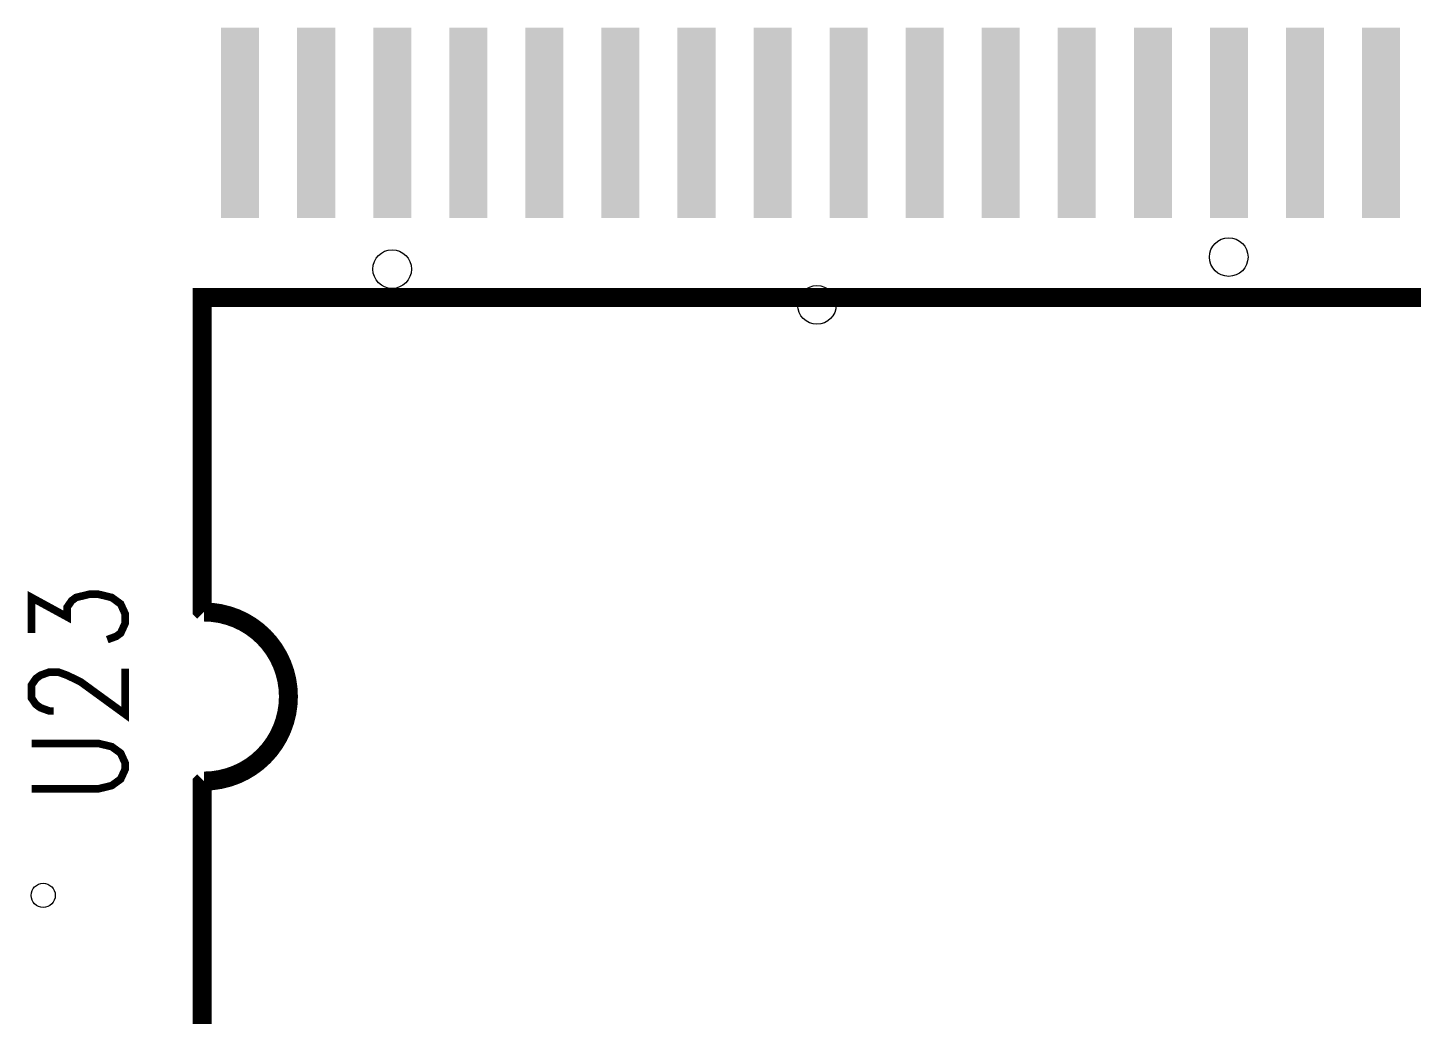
# Model space of a CAD drawing. Extents: x -1.75 to 2.93, y 0.9 to 4.15.
# Drawn here: x -0.922 to -0.349, y 1.855 to 2.264 of the extents above; entities that cross this region are included whole.
import ezdxf

# ---------------------------------------------------------------- set-up
doc = ezdxf.new("R2010")
doc.units = 0
doc.layers.get('0').update_dxf_attribs({"linetype": 'CONTINUOUS'})
for name, color, linetype in [('DRL001_DRL', 3, 'CONTINUOUS'), ('SMD001023_PHO', 2, 'CONTINUOUS'), ('SST001026_PHO', 4, 'CONTINUOUS')]:
    doc.layers.add(name, color=color, linetype=linetype)

# ---------------------------------------------------------------- blocks, each defined once
blk = doc.blocks.new('RECTANGLE_96')
blk.add_solid([(0.007875, 0.03937), (0.007875, -0.03937), (-0.007875, 0.03937), (-0.007875, -0.03937)])
blk = doc.blocks.new('ROUND_2')
blk.add_circle((0, 0), 0.005)
blk = doc.blocks.new('ROUND_5')
blk.add_circle((0, 0), 0.008)

msp = doc.modelspace()

# ---------------------------------------------------------------- linework, layer by layer
at = {"layer": 'SST001026_PHO'}
for points, const_width in [([(-0.84945, 2.02255), (-0.8502, 2.0233), (-0.8502, 2.15275), (0.0002, 2.15275), (0.0002, 1.8248), (-0.8502, 1.8248), (-0.8502, 1.95181), (-0.84945, 1.95255)], 0.00787), ([(-0.92083, 2.01378), (-0.92083, 2.02855), (-0.90607, 2.02049), (-0.90607, 2.02452), (-0.90422, 2.0272), (-0.90238, 2.02855), (-0.89684, 2.02989), (-0.89315, 2.02989), (-0.88761, 2.02855), (-0.88392, 2.02586), (-0.88208, 2.02183), (-0.88208, 2.01781), (-0.88392, 2.01378), (-0.88577, 2.01244), (-0.88946, 2.0111)], 0.00315), ([(-0.91161, 1.98157), (-0.91345, 1.98157), (-0.91714, 1.98291), (-0.91899, 1.98425), (-0.92083, 1.98693), (-0.92083, 1.9923), (-0.91899, 1.99499), (-0.91714, 1.99633), (-0.91345, 1.99767), (-0.90976, 1.99767), (-0.90607, 1.99633), (-0.90053, 1.99365), (-0.88208, 1.98022), (-0.88208, 1.99902)], 0.00315), ([(-0.92083, 1.94935), (-0.89315, 1.94935), (-0.88761, 1.95069), (-0.88392, 1.95338), (-0.88208, 1.9574), (-0.88208, 1.96009), (-0.88392, 1.96412), (-0.88761, 1.9668), (-0.89315, 1.96814), (-0.92083, 1.96814)], 0.00315)]:
    msp.add_lwpolyline(points, dxfattribs=dict(at, const_width=const_width))
at = {"layer": 'SST001026_PHO', "const_width": 0.00787}
msp.add_lwpolyline([(-0.84945, 1.95255, 1), (-0.84945, 2.02255)], format="xyb", dxfattribs=at)

# ---------------------------------------------------------------- block references
at = {"layer": 'DRL001_DRL'}
for name, p in [('ROUND_5', (-0.4251, 2.16946)), ('ROUND_5', (-0.7715, 2.16446)), ('ROUND_5', (-0.5956, 2.14966)), ('ROUND_2', (-0.916, 1.90526))]:
    msp.add_blockref(name, p, dxfattribs=at)
at = {"layer": 'SMD001023_PHO'}
for p in [(-0.83445, 2.225), (-0.80296, 2.225), (-0.77146, 2.225), (-0.73996, 2.225), (-0.70847, 2.225), (-0.67697, 2.225), (-0.64547, 2.225), (-0.61398, 2.225), (-0.58248, 2.225), (-0.55099, 2.225), (-0.51949, 2.225), (-0.48799, 2.225), (-0.4565, 2.225), (-0.425, 2.225), (-0.39351, 2.225), (-0.36201, 2.225)]:
    msp.add_blockref('RECTANGLE_96', p, dxfattribs=at)

doc.saveas('drawing.dxf')
